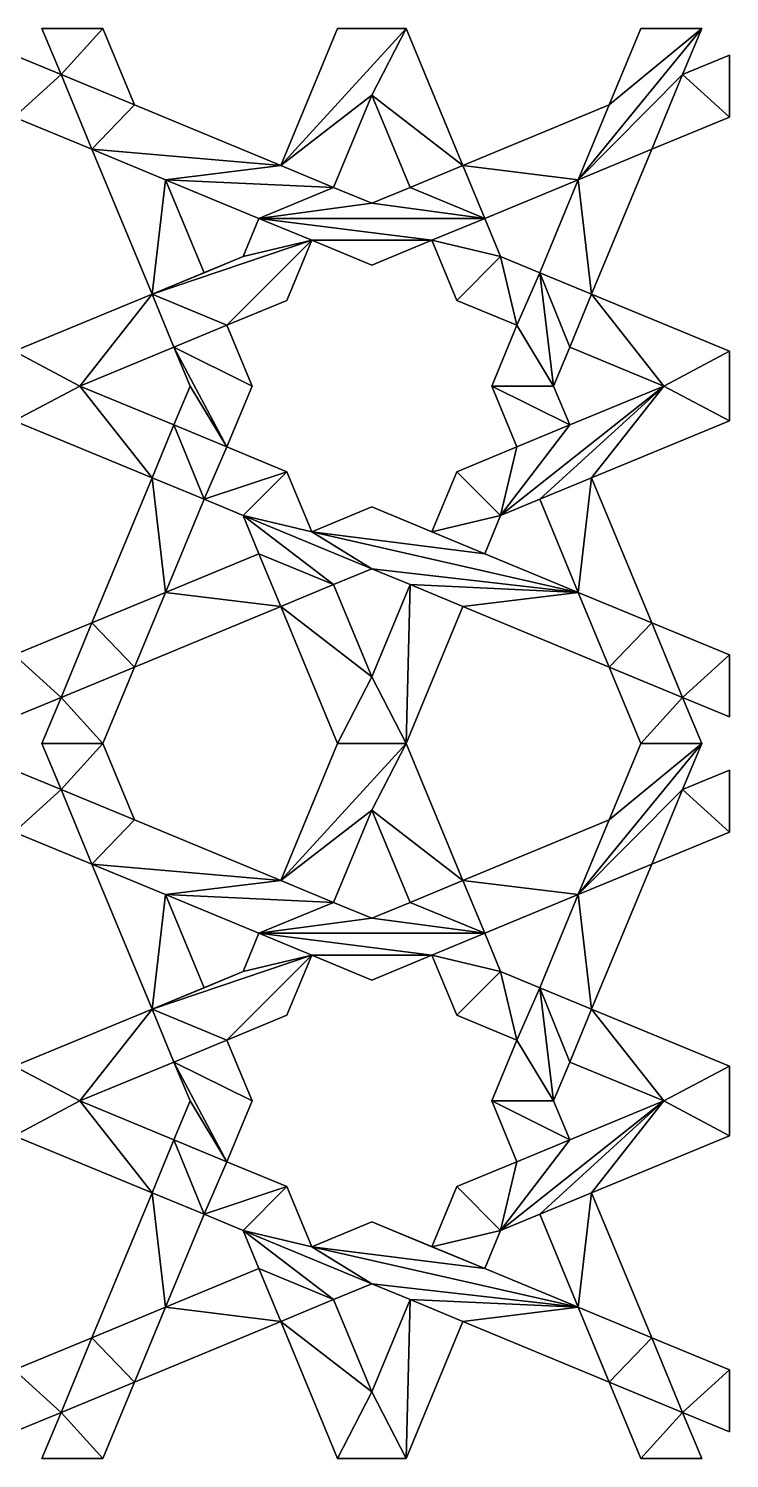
# Model space of a CAD drawing. Header units: centimetres. Extents: x -473 to 395, y -868 to 85.
# Drawn here: x 25.5 to 50, y -25 to 25 of the extents above; entities that cross this region are included whole.
import ezdxf

# ---------------------------------------------------------------- set-up
doc = ezdxf.new("R2010")
doc.units = ezdxf.units.CM
doc.layers.get('0').update_dxf_attribs({"true_color": 0x5890e1})

msp = doc.modelspace()

# ---------------------------------------------------------------- meshes
mesh = msp.add_polyface()
corners = [(31.632, 16.461, -0.5), (30.284, 19.716, -0.5), (30.284, 19.716, 0.5), (31.632, 16.461, 0.5), (27.294, 12.5, -0.5), (30.582, 13.862, -0.5), (30.582, 13.862, 0.5), (27.294, 12.5, 0.5), (31.146, 12.5, -0.5), (31.146, 12.5, 0.5), (34.317, 20.21, -0.5), (29.201, 22.33, -0.5), (29.201, 22.33, 0.5), (28.095, 25, -0.5), (28.095, 25, 0.5), (25.968, 25, -0.5), (25.968, 25, 0.5), (26.634, 23.393, -0.5), (26.634, 23.393, 0.5), (25, 24.07, -0.5), (25, 24.07, 0.5), (25, 21.905, -0.5), (25, 21.905, 0.5), (27.716, 20.78, -0.5), (27.716, 20.78, 0.5), (29.817, 15.709, -0.5), (29.817, 15.709, 0.5), (25, 13.714, -0.5), (25, 13.714, 0.5), (25, 11.286, 0.5), (25, 11.286, -0.5), (32.43, 14.627, -0.5), (32.43, 14.627, 0.5), (34.317, 20.21, 0.5)]
mesh.append_faces([[corners[k] for k in face] for face in [(0, 2, 3), (4, 6, 7), (5, 9, 6), (11, 14, 12), (13, 16, 14), (15, 18, 16), (17, 20, 18), (19, 22, 20), (21, 24, 22), (23, 26, 24), (25, 28, 26), (27, 29, 28), (17, 21, 19), (13, 17, 15)]], dxfattribs={"vtx0": -1})
mesh.append_faces([[corners[k] for k in face] for face in [(11, 17, 13), (27, 4, 30), (25, 4, 27), (10, 23, 11), (23, 1, 25)]], dxfattribs={"vtx0": -1, "vtx1": -1})
mesh.append_faces([[corners[k] for k in face] for face in [(11, 23, 17), (25, 31, 5), (10, 1, 23), (12, 18, 24), (26, 6, 32), (33, 24, 2)]], dxfattribs={"vtx0": -1, "vtx1": -1, "vtx2": -1})
mesh.append_faces([[corners[k] for k in face] for face in [(17, 23, 21), (25, 5, 4), (25, 1, 0), (18, 22, 24), (26, 7, 6), (26, 3, 2)]], dxfattribs={"vtx0": -1, "vtx2": -1})
mesh.append_faces([[corners[k] for k in face] for face in [(12, 14, 18), (28, 29, 7), (26, 28, 7), (33, 12, 24), (24, 26, 2)]], dxfattribs={"vtx1": -1, "vtx2": -1})
mesh.append_faces([[corners[k] for k in face] for face in [(0, 1, 2), (4, 5, 6), (5, 8, 9), (10, 11, 12), (11, 13, 14), (13, 15, 16), (15, 17, 18), (17, 19, 20), (19, 21, 22), (21, 23, 24), (23, 25, 26), (25, 27, 28), (18, 20, 22), (14, 16, 18)]], dxfattribs={"vtx2": -1})
mesh = msp.add_polyface()
corners = [(33.552, 18.363, -0.5), (32.999, 17.028, -0.5), (32.999, 17.028, 0.5), (33.552, 18.363, 0.5), (31.632, 16.461, -0.5), (31.632, 16.461, 0.5), (30.284, 19.716, -0.5), (30.284, 19.716, 0.5), (36.165, 19.445, -0.5), (37.5, 22.667, -0.5), (37.5, 22.667, 0.5), (36.165, 19.445, 0.5), (37.5, 18.892, -0.5), (37.5, 18.892, 0.5), (33.311, 12.5, -0.5), (32.43, 14.627, -0.5), (32.43, 14.627, 0.5), (33.311, 12.5, 0.5), (34.53, 15.497, -0.5), (34.53, 15.497, 0.5), (35.4, 17.597, -0.5), (35.4, 17.597, 0.5), (37.5, 16.727, -0.5), (37.5, 16.727, 0.5), (38.699, 25, -0.5), (36.301, 25, -0.5), (36.301, 25, 0.5), (34.317, 20.21, -0.5), (34.317, 20.21, 0.5), (29.201, 22.33, 0.5), (30.582, 13.862, -0.5), (29.817, 15.709, -0.5), (39.6, 17.597, -0.5), (41.448, 18.363, -0.5), (30.582, 13.862, 0.5), (38.699, 25, 0.5), (29.817, 15.709, 0.5), (39.6, 17.597, 0.5)]
mesh.append_faces([[corners[k] for k in face] for face in [(0, 2, 3), (1, 5, 2), (6, 3, 7), (8, 10, 11), (12, 11, 13), (14, 16, 17), (15, 19, 16), (18, 21, 19), (20, 23, 21), (25, 28, 26), (27, 29, 28), (24, 27, 25), (15, 20, 18), (20, 32, 22)]], dxfattribs={"vtx0": -1})
mesh.append_faces([[corners[k] for k in face] for face in [(11, 3, 13)]], dxfattribs={"vtx0": -1, "vtx1": -1})
mesh.append_faces([[corners[k] for k in face] for face in [(31, 20, 15), (20, 0, 32), (31, 1, 20), (27, 8, 6), (24, 9, 27), (0, 12, 33), (36, 16, 21), (21, 37, 3), (36, 21, 2), (28, 7, 11), (35, 28, 10)]], dxfattribs={"vtx0": -1, "vtx1": -1, "vtx2": -1})
mesh.append_faces([[corners[k] for k in face] for face in [(8, 0, 6), (30, 15, 14), (20, 1, 0), (31, 4, 1), (27, 9, 8), (11, 7, 3), (34, 17, 16), (21, 3, 2), (36, 2, 5), (28, 11, 10)]], dxfattribs={"vtx0": -1, "vtx2": -1})
mesh.append_faces([[corners[k] for k in face] for face in [(8, 12, 0)]], dxfattribs={"vtx1": -1, "vtx2": -1})
mesh.append_faces([[corners[k] for k in face] for face in [(0, 1, 2), (1, 4, 5), (6, 0, 3), (8, 9, 10), (12, 8, 11), (14, 15, 16), (15, 18, 19), (18, 20, 21), (20, 22, 23), (24, 25, 26), (25, 27, 28), (35, 26, 28), (16, 19, 21)]], dxfattribs={"vtx2": -1})
mesh = msp.add_polyface()
corners = [(43.368, 16.461, -0.5), (42.001, 17.028, -0.5), (42.001, 17.028, 0.5), (43.368, 16.461, 0.5), (41.448, 18.363, -0.5), (41.448, 18.363, 0.5), (44.716, 19.716, -0.5), (44.716, 19.716, 0.5), (37.5, 22.667, -0.5), (38.835, 19.445, -0.5), (38.835, 19.445, 0.5), (37.5, 22.667, 0.5), (37.5, 18.892, -0.5), (37.5, 18.892, 0.5), (37.5, 16.727, -0.5), (39.6, 17.597, -0.5), (39.6, 17.597, 0.5), (37.5, 16.727, 0.5), (40.47, 15.497, -0.5), (40.47, 15.497, 0.5), (42.57, 14.627, -0.5), (42.57, 14.627, 0.5), (41.689, 12.5, -0.5), (41.689, 12.5, 0.5), (45.799, 22.33, -0.5), (40.683, 20.21, -0.5), (40.683, 20.21, 0.5), (38.699, 25, -0.5), (38.699, 25, 0.5), (36.301, 25, 0.5), (43.854, 12.5, -0.5), (33.552, 18.363, -0.5), (43.854, 12.5, 0.5), (33.552, 18.363, 0.5), (45.799, 22.33, 0.5), (35.4, 17.597, 0.5)]
mesh.append_faces([[corners[k] for k in face] for face in [(0, 2, 3), (1, 5, 2), (4, 7, 5), (8, 10, 11), (9, 13, 10), (14, 16, 17), (15, 19, 16), (18, 21, 19), (20, 23, 21), (25, 28, 26), (27, 29, 28)]], dxfattribs={"vtx0": -1})
mesh.append_faces([[corners[k] for k in face] for face in [(20, 30, 22), (18, 1, 20), (15, 1, 18), (4, 25, 6), (25, 8, 27)]], dxfattribs={"vtx0": -1, "vtx1": -1})
mesh.append_faces([[corners[k] for k in face] for face in [(20, 0, 30), (15, 31, 4), (4, 9, 25), (21, 32, 3), (16, 5, 33), (5, 26, 10), (33, 5, 13)]], dxfattribs={"vtx0": -1, "vtx1": -1, "vtx2": -1})
mesh.append_faces([[corners[k] for k in face] for face in [(20, 1, 0), (15, 4, 1), (6, 25, 24), (25, 9, 8), (4, 12, 9), (21, 3, 2), (16, 2, 5), (7, 34, 26), (26, 11, 10), (5, 10, 13)]], dxfattribs={"vtx0": -1, "vtx2": -1})
mesh.append_faces([[corners[k] for k in face] for face in [(21, 23, 32), (19, 21, 2), (16, 19, 2), (5, 7, 26), (26, 28, 11)]], dxfattribs={"vtx1": -1, "vtx2": -1})
mesh.append_faces([[corners[k] for k in face] for face in [(0, 1, 2), (1, 4, 5), (4, 6, 7), (8, 9, 10), (9, 12, 13), (14, 15, 16), (15, 18, 19), (18, 20, 21), (20, 22, 23), (24, 25, 26), (25, 27, 28), (35, 17, 16)]], dxfattribs={"vtx2": -1})
mesh = msp.add_polyface()
corners = [(44.716, 19.716, -0.5), (43.368, 16.461, -0.5), (43.368, 16.461, 0.5), (44.716, 19.716, 0.5), (43.854, 12.5, -0.5), (44.418, 13.862, -0.5), (44.418, 13.862, 0.5), (43.854, 12.5, 0.5), (47.706, 12.5, -0.5), (47.706, 12.5, 0.5), (49.032, 25, -0.5), (46.905, 25, -0.5), (46.905, 25, 0.5), (49.032, 25, 0.5), (45.799, 22.33, -0.5), (45.799, 22.33, 0.5), (40.683, 20.21, 0.5), (50, 11.286, -0.5), (50, 13.714, -0.5), (50, 13.714, 0.5), (45.183, 15.709, -0.5), (45.183, 15.709, 0.5), (47.284, 20.78, -0.5), (47.284, 20.78, 0.5), (50, 21.905, -0.5), (50, 21.905, 0.5), (50, 24.07, -0.5), (50, 24.07, 0.5), (48.366, 23.393, -0.5), (48.366, 23.393, 0.5), (50, 11.286, 0.5)]
mesh.append_faces([[corners[k] for k in face] for face in [(0, 2, 3), (4, 6, 7), (5, 9, 6), (10, 12, 13), (11, 15, 12), (14, 16, 15), (18, 21, 19), (20, 23, 21), (22, 25, 23), (24, 27, 25), (26, 29, 27), (28, 13, 29), (24, 28, 26), (10, 14, 11)]], dxfattribs={"vtx0": -1})
mesh.append_faces([[corners[k] for k in face] for face in [(28, 0, 10), (22, 28, 24), (20, 0, 22), (18, 8, 20), (17, 8, 18)]], dxfattribs={"vtx0": -1, "vtx1": -1})
mesh.append_faces([[corners[k] for k in face] for face in [(22, 0, 28), (20, 5, 1), (0, 14, 10), (23, 29, 3), (21, 2, 6), (3, 13, 15)]], dxfattribs={"vtx0": -1, "vtx1": -1, "vtx2": -1})
mesh.append_faces([[corners[k] for k in face] for face in [(1, 5, 4), (20, 1, 0), (20, 8, 5), (2, 7, 6), (21, 3, 2), (21, 6, 9)]], dxfattribs={"vtx0": -1, "vtx2": -1})
mesh.append_faces([[corners[k] for k in face] for face in [(29, 13, 3), (23, 25, 29), (21, 23, 3), (19, 21, 9), (30, 19, 9)]], dxfattribs={"vtx1": -1, "vtx2": -1})
mesh.append_faces([[corners[k] for k in face] for face in [(0, 1, 2), (4, 5, 6), (5, 8, 9), (10, 11, 12), (11, 14, 15), (17, 18, 19), (18, 20, 21), (20, 22, 23), (22, 24, 25), (24, 26, 27), (26, 28, 29), (28, 10, 13), (25, 27, 29), (13, 12, 15)]], dxfattribs={"vtx2": -1})
mesh = msp.add_polyface()
corners = [(31.146, 12.5, -0.5), (30.582, 11.138, -0.5), (30.582, 11.138, 0.5), (31.146, 12.5, 0.5), (27.294, 12.5, -0.5), (27.294, 12.5, 0.5), (30.284, 5.284, -0.5), (31.632, 8.539, -0.5), (31.632, 8.539, 0.5), (30.284, 5.284, 0.5), (33.552, 6.637, -0.5), (25, 13.714, -0.5), (25, 11.286, -0.5), (25, 11.286, 0.5), (29.817, 9.291, -0.5), (29.817, 9.291, 0.5), (27.716, 4.22, -0.5), (27.716, 4.22, 0.5), (25, 3.095, -0.5), (25, 3.095, 0.5), (25, 0.93, -0.5), (25, 0.93, 0.5), (26.634, 1.607, -0.5), (26.634, 1.607, 0.5), (25.968, 0, -0.5), (25.968, 0, 0.5), (28.095, 0, -0.5), (28.095, 0, 0.5), (29.201, 2.67, -0.5), (29.201, 2.67, 0.5), (34.317, 4.79, 0.5), (32.43, 10.373, -0.5), (30.582, 13.862, -0.5), (34.317, 4.79, -0.5)]
mesh.append_faces([[corners[k] for k in face] for face in [(0, 2, 3), (1, 5, 2), (6, 8, 9), (12, 15, 13), (14, 17, 15), (16, 19, 17), (18, 21, 19), (20, 23, 21), (22, 25, 23), (24, 27, 25), (26, 29, 27), (28, 30, 29), (22, 26, 24), (18, 22, 20)]], dxfattribs={"vtx0": -1})
mesh.append_faces([[corners[k] for k in face] for face in [(16, 22, 18), (28, 6, 33), (14, 6, 16), (12, 4, 14)]], dxfattribs={"vtx0": -1, "vtx1": -1})
mesh.append_faces([[corners[k] for k in face] for face in [(16, 28, 22), (16, 6, 28), (14, 1, 7), (17, 23, 29), (17, 29, 9), (15, 8, 2)]], dxfattribs={"vtx0": -1, "vtx1": -1, "vtx2": -1})
mesh.append_faces([[corners[k] for k in face] for face in [(31, 0, 32), (22, 28, 26), (14, 7, 6), (14, 4, 1), (23, 27, 29), (15, 9, 8), (15, 2, 5)]], dxfattribs={"vtx0": -1, "vtx2": -1})
mesh.append_faces([[corners[k] for k in face] for face in [(17, 19, 23), (29, 30, 9), (15, 17, 9), (13, 15, 5)]], dxfattribs={"vtx1": -1, "vtx2": -1})
mesh.append_faces([[corners[k] for k in face] for face in [(0, 1, 2), (1, 4, 5), (6, 7, 8), (10, 6, 9), (11, 12, 13), (12, 14, 15), (14, 16, 17), (16, 18, 19), (18, 20, 21), (20, 22, 23), (22, 24, 25), (24, 26, 27), (26, 28, 29), (23, 25, 27), (19, 21, 23)]], dxfattribs={"vtx2": -1})
mesh = msp.add_polyface()
corners = [(37.5, 8.273, -0.5), (35.4, 7.403, -0.5), (35.4, 7.403, 0.5), (37.5, 8.273, 0.5), (34.53, 9.503, -0.5), (34.53, 9.503, 0.5), (32.43, 10.373, -0.5), (32.43, 10.373, 0.5), (33.311, 12.5, -0.5), (33.311, 12.5, 0.5), (31.632, 8.539, -0.5), (32.999, 7.972, -0.5), (32.999, 7.972, 0.5), (31.632, 8.539, 0.5), (33.552, 6.637, -0.5), (33.552, 6.637, 0.5), (30.284, 5.284, 0.5), (37.5, 2.333, -0.5), (36.165, 5.555, -0.5), (36.165, 5.555, 0.5), (37.5, 2.333, 0.5), (37.5, 6.108, -0.5), (37.5, 6.108, 0.5), (29.201, 2.67, -0.5), (34.317, 4.79, -0.5), (34.317, 4.79, 0.5), (36.301, 0, -0.5), (36.301, 0, 0.5), (38.699, 0, 0.5), (30.582, 13.862, -0.5), (30.582, 11.138, -0.5), (31.146, 12.5, -0.5), (38.699, 0, -0.5), (30.284, 5.284, -0.5), (30.582, 13.862, 0.5), (31.146, 12.5, 0.5), (30.582, 11.138, 0.5)]
mesh.append_faces([[corners[k] for k in face] for face in [(0, 2, 3), (1, 5, 2), (4, 7, 5), (6, 9, 7), (10, 12, 13), (11, 15, 12), (14, 16, 15), (17, 19, 20), (18, 22, 19), (24, 27, 25), (26, 28, 27)]], dxfattribs={"vtx0": -1})
mesh.append_faces([[corners[k] for k in face] for face in [(18, 11, 21), (1, 11, 4), (26, 17, 32), (24, 17, 26)]], dxfattribs={"vtx0": -1, "vtx1": -1})
mesh.append_faces([[corners[k] for k in face] for face in [(1, 21, 11), (10, 30, 6), (24, 14, 18), (2, 12, 22), (13, 7, 36), (25, 19, 15)]], dxfattribs={"vtx0": -1, "vtx1": -1, "vtx2": -1})
mesh.append_faces([[corners[k] for k in face] for face in [(10, 6, 4), (4, 11, 10), (18, 14, 11), (29, 8, 6), (6, 30, 31), (24, 18, 17), (24, 33, 14), (7, 34, 35), (13, 5, 7), (5, 13, 12), (19, 12, 15), (34, 7, 9), (7, 35, 36), (25, 20, 19), (25, 15, 16)]], dxfattribs={"vtx0": -1, "vtx2": -1})
mesh.append_faces([[corners[k] for k in face] for face in [(19, 22, 12), (2, 5, 12), (27, 28, 20), (25, 27, 20)]], dxfattribs={"vtx1": -1, "vtx2": -1})
mesh.append_faces([[corners[k] for k in face] for face in [(0, 1, 2), (1, 4, 5), (4, 6, 7), (6, 8, 9), (10, 11, 12), (11, 14, 15), (17, 18, 19), (18, 21, 22), (23, 24, 25), (24, 26, 27)]], dxfattribs={"vtx2": -1})
mesh = msp.add_polyface()
corners = [(44.418, 11.138, -0.5), (43.854, 12.5, -0.5), (43.854, 12.5, 0.5), (44.418, 11.138, 0.5), (47.706, 12.5, -0.5), (47.706, 12.5, 0.5), (43.368, 8.539, -0.5), (44.716, 5.284, -0.5), (44.716, 5.284, 0.5), (43.368, 8.539, 0.5), (40.683, 4.79, -0.5), (45.799, 2.67, -0.5), (45.799, 2.67, 0.5), (46.905, 0, -0.5), (46.905, 0, 0.5), (49.032, 0, -0.5), (49.032, 0, 0.5), (48.366, 1.607, -0.5), (48.366, 1.607, 0.5), (50, 0.93, -0.5), (50, 0.93, 0.5), (50, 3.095, -0.5), (50, 3.095, 0.5), (47.284, 4.22, -0.5), (47.284, 4.22, 0.5), (45.183, 9.291, -0.5), (45.183, 9.291, 0.5), (50, 11.286, -0.5), (50, 11.286, 0.5), (50, 13.714, 0.5), (42.001, 7.972, -0.5), (42.001, 7.972, 0.5), (40.683, 4.79, 0.5)]
mesh.append_faces([[corners[k] for k in face] for face in [(0, 2, 3), (4, 3, 5), (6, 8, 9), (11, 14, 12), (13, 16, 14), (15, 18, 16), (17, 20, 18), (19, 22, 20), (21, 24, 22), (23, 26, 24), (25, 28, 26), (27, 29, 28), (13, 17, 15), (17, 21, 19)]], dxfattribs={"vtx0": -1})
mesh.append_faces([[corners[k] for k in face] for face in [(11, 17, 13), (25, 4, 27), (23, 7, 25), (10, 7, 11)]], dxfattribs={"vtx0": -1, "vtx1": -1})
mesh.append_faces([[corners[k] for k in face] for face in [(11, 23, 17), (25, 6, 4), (11, 7, 23), (12, 18, 24), (26, 5, 9), (12, 24, 8)]], dxfattribs={"vtx0": -1, "vtx1": -1, "vtx2": -1})
mesh.append_faces([[corners[k] for k in face] for face in [(4, 6, 30), (30, 0, 4), (17, 23, 21), (25, 7, 6), (5, 31, 9), (31, 5, 3), (18, 22, 24), (26, 9, 8)]], dxfattribs={"vtx0": -1, "vtx2": -1})
mesh.append_faces([[corners[k] for k in face] for face in [(12, 14, 18), (26, 28, 5), (24, 26, 8), (32, 12, 8)]], dxfattribs={"vtx1": -1, "vtx2": -1})
mesh.append_faces([[corners[k] for k in face] for face in [(0, 1, 2), (4, 0, 3), (6, 7, 8), (10, 11, 12), (11, 13, 14), (13, 15, 16), (15, 17, 18), (17, 19, 20), (19, 21, 22), (21, 23, 24), (23, 25, 26), (25, 27, 28), (14, 16, 18), (18, 20, 22)]], dxfattribs={"vtx2": -1})
mesh = msp.add_polyface()
corners = [(41.448, 6.637, -0.5), (42.001, 7.972, -0.5), (42.001, 7.972, 0.5), (41.448, 6.637, 0.5), (43.368, 8.539, -0.5), (43.368, 8.539, 0.5), (44.716, 5.284, -0.5), (44.716, 5.284, 0.5), (42.57, 10.373, -0.5), (40.47, 9.503, -0.5), (40.47, 9.503, 0.5), (42.57, 10.373, 0.5), (39.6, 7.403, -0.5), (39.6, 7.403, 0.5), (37.5, 8.273, -0.5), (37.5, 8.273, 0.5), (41.689, 12.5, -0.5), (41.689, 12.5, 0.5), (37.5, 6.108, -0.5), (38.835, 5.555, -0.5), (38.835, 5.555, 0.5), (37.5, 6.108, 0.5), (37.5, 2.333, -0.5), (37.5, 2.333, 0.5), (36.301, 0, -0.5), (38.699, 0, -0.5), (38.699, 0, 0.5), (40.683, 4.79, -0.5), (40.683, 4.79, 0.5), (45.799, 2.67, 0.5), (35.4, 7.403, -0.5), (44.418, 11.138, -0.5), (43.854, 12.5, -0.5), (35.4, 7.403, 0.5), (44.418, 11.138, 0.5), (43.854, 12.5, 0.5)]
mesh.append_faces([[corners[k] for k in face] for face in [(0, 2, 3), (1, 5, 2), (6, 3, 7), (8, 10, 11), (9, 13, 10), (12, 15, 13), (16, 11, 17), (18, 20, 21), (19, 23, 20), (25, 28, 26), (27, 29, 28)]], dxfattribs={"vtx0": -1})
mesh.append_faces([[corners[k] for k in face] for face in [(14, 0, 30), (12, 0, 14), (9, 1, 12), (8, 1, 9), (25, 19, 27), (16, 31, 8)]], dxfattribs={"vtx0": -1, "vtx1": -1})
mesh.append_faces([[corners[k] for k in face] for face in [(6, 18, 30), (8, 31, 1), (27, 19, 6), (7, 33, 21), (11, 2, 34), (28, 7, 20)]], dxfattribs={"vtx0": -1, "vtx1": -1, "vtx2": -1})
mesh.append_faces([[corners[k] for k in face] for face in [(30, 0, 6), (6, 19, 18), (12, 1, 0), (25, 22, 19), (16, 32, 31), (33, 7, 3), (7, 21, 20), (13, 3, 2), (26, 20, 23), (17, 34, 35)]], dxfattribs={"vtx0": -1, "vtx2": -1})
mesh.append_faces([[corners[k] for k in face] for face in [(15, 33, 3), (13, 15, 3), (10, 13, 2), (11, 10, 2), (26, 28, 20), (17, 11, 34)]], dxfattribs={"vtx1": -1, "vtx2": -1})
mesh.append_faces([[corners[k] for k in face] for face in [(0, 1, 2), (1, 4, 5), (6, 0, 3), (8, 9, 10), (9, 12, 13), (12, 14, 15), (16, 8, 11), (18, 19, 20), (19, 22, 23), (24, 25, 26), (25, 27, 28)]], dxfattribs={"vtx2": -1})
mesh = msp.add_polyface()
corners = [(31.632, -8.539, -0.5), (30.284, -5.284, -0.5), (30.284, -5.284, 0.5), (31.632, -8.539, 0.5), (27.294, -12.5, -0.5), (30.582, -11.138, -0.5), (30.582, -11.138, 0.5), (27.294, -12.5, 0.5), (31.146, -12.5, -0.5), (31.146, -12.5, 0.5), (34.317, -4.79, -0.5), (29.201, -2.67, -0.5), (29.201, -2.67, 0.5), (28.095, 0, -0.5), (28.095, 0, 0.5), (25.968, 0, -0.5), (25.968, 0, 0.5), (26.634, -1.607, -0.5), (26.634, -1.607, 0.5), (25, -0.93, -0.5), (25, -0.93, 0.5), (25, -3.095, -0.5), (25, -3.095, 0.5), (27.716, -4.22, -0.5), (27.716, -4.22, 0.5), (29.817, -9.291, -0.5), (29.817, -9.291, 0.5), (25, -11.286, -0.5), (25, -11.286, 0.5), (25, -13.714, 0.5), (25, -13.714, -0.5), (32.43, -10.373, -0.5), (32.43, -10.373, 0.5), (34.317, -4.79, 0.5)]
mesh.append_faces([[corners[k] for k in face] for face in [(0, 2, 3), (4, 6, 7), (5, 9, 6), (11, 14, 12), (13, 16, 14), (15, 18, 16), (17, 20, 18), (19, 22, 20), (21, 24, 22), (23, 26, 24), (25, 28, 26), (27, 29, 28), (17, 21, 19), (13, 17, 15)]], dxfattribs={"vtx0": -1})
mesh.append_faces([[corners[k] for k in face] for face in [(11, 17, 13), (27, 4, 30), (25, 4, 27), (10, 23, 11), (23, 1, 25)]], dxfattribs={"vtx0": -1, "vtx1": -1})
mesh.append_faces([[corners[k] for k in face] for face in [(11, 23, 17), (25, 31, 5), (10, 1, 23), (12, 18, 24), (26, 6, 32), (33, 24, 2)]], dxfattribs={"vtx0": -1, "vtx1": -1, "vtx2": -1})
mesh.append_faces([[corners[k] for k in face] for face in [(17, 23, 21), (25, 5, 4), (25, 1, 0), (18, 22, 24), (26, 7, 6), (26, 3, 2)]], dxfattribs={"vtx0": -1, "vtx2": -1})
mesh.append_faces([[corners[k] for k in face] for face in [(12, 14, 18), (28, 29, 7), (26, 28, 7), (33, 12, 24), (24, 26, 2)]], dxfattribs={"vtx1": -1, "vtx2": -1})
mesh.append_faces([[corners[k] for k in face] for face in [(0, 1, 2), (4, 5, 6), (5, 8, 9), (10, 11, 12), (11, 13, 14), (13, 15, 16), (15, 17, 18), (17, 19, 20), (19, 21, 22), (21, 23, 24), (23, 25, 26), (25, 27, 28), (18, 20, 22), (14, 16, 18)]], dxfattribs={"vtx2": -1})
mesh = msp.add_polyface()
corners = [(33.552, -6.637, -0.5), (32.999, -7.972, -0.5), (32.999, -7.972, 0.5), (33.552, -6.637, 0.5), (31.632, -8.539, -0.5), (31.632, -8.539, 0.5), (30.284, -5.284, -0.5), (30.284, -5.284, 0.5), (36.165, -5.555, -0.5), (37.5, -2.333, -0.5), (37.5, -2.333, 0.5), (36.165, -5.555, 0.5), (37.5, -6.108, -0.5), (37.5, -6.108, 0.5), (33.311, -12.5, -0.5), (32.43, -10.373, -0.5), (32.43, -10.373, 0.5), (33.311, -12.5, 0.5), (34.53, -9.503, -0.5), (34.53, -9.503, 0.5), (35.4, -7.403, -0.5), (35.4, -7.403, 0.5), (37.5, -8.273, -0.5), (37.5, -8.273, 0.5), (38.699, 0, -0.5), (36.301, 0, -0.5), (36.301, 0, 0.5), (34.317, -4.79, -0.5), (34.317, -4.79, 0.5), (29.201, -2.67, 0.5), (30.582, -11.138, -0.5), (29.817, -9.291, -0.5), (39.6, -7.403, -0.5), (41.448, -6.637, -0.5), (30.582, -11.138, 0.5), (38.699, 0, 0.5), (29.817, -9.291, 0.5), (39.6, -7.403, 0.5)]
mesh.append_faces([[corners[k] for k in face] for face in [(0, 2, 3), (1, 5, 2), (6, 3, 7), (8, 10, 11), (12, 11, 13), (14, 16, 17), (15, 19, 16), (18, 21, 19), (20, 23, 21), (25, 28, 26), (27, 29, 28), (24, 27, 25), (15, 20, 18), (20, 32, 22)]], dxfattribs={"vtx0": -1})
mesh.append_faces([[corners[k] for k in face] for face in [(11, 3, 13)]], dxfattribs={"vtx0": -1, "vtx1": -1})
mesh.append_faces([[corners[k] for k in face] for face in [(31, 20, 15), (20, 0, 32), (31, 1, 20), (27, 8, 6), (24, 9, 27), (0, 12, 33), (36, 16, 21), (21, 37, 3), (36, 21, 2), (28, 7, 11), (35, 28, 10)]], dxfattribs={"vtx0": -1, "vtx1": -1, "vtx2": -1})
mesh.append_faces([[corners[k] for k in face] for face in [(8, 0, 6), (30, 15, 14), (20, 1, 0), (31, 4, 1), (27, 9, 8), (11, 7, 3), (34, 17, 16), (21, 3, 2), (36, 2, 5), (28, 11, 10)]], dxfattribs={"vtx0": -1, "vtx2": -1})
mesh.append_faces([[corners[k] for k in face] for face in [(8, 12, 0)]], dxfattribs={"vtx1": -1, "vtx2": -1})
mesh.append_faces([[corners[k] for k in face] for face in [(0, 1, 2), (1, 4, 5), (6, 0, 3), (8, 9, 10), (12, 8, 11), (14, 15, 16), (15, 18, 19), (18, 20, 21), (20, 22, 23), (24, 25, 26), (25, 27, 28), (35, 26, 28), (16, 19, 21)]], dxfattribs={"vtx2": -1})
mesh = msp.add_polyface()
corners = [(43.368, -8.539, -0.5), (42.001, -7.972, -0.5), (42.001, -7.972, 0.5), (43.368, -8.539, 0.5), (41.448, -6.637, -0.5), (41.448, -6.637, 0.5), (44.716, -5.284, -0.5), (44.716, -5.284, 0.5), (37.5, -2.333, -0.5), (38.835, -5.555, -0.5), (38.835, -5.555, 0.5), (37.5, -2.333, 0.5), (37.5, -6.108, -0.5), (37.5, -6.108, 0.5), (37.5, -8.273, -0.5), (39.6, -7.403, -0.5), (39.6, -7.403, 0.5), (37.5, -8.273, 0.5), (40.47, -9.503, -0.5), (40.47, -9.503, 0.5), (42.57, -10.373, -0.5), (42.57, -10.373, 0.5), (41.689, -12.5, -0.5), (41.689, -12.5, 0.5), (45.799, -2.67, -0.5), (40.683, -4.79, -0.5), (40.683, -4.79, 0.5), (38.699, 0, -0.5), (38.699, 0, 0.5), (36.301, 0, 0.5), (43.854, -12.5, -0.5), (33.552, -6.637, -0.5), (43.854, -12.5, 0.5), (33.552, -6.637, 0.5), (45.799, -2.67, 0.5), (35.4, -7.403, 0.5)]
mesh.append_faces([[corners[k] for k in face] for face in [(0, 2, 3), (1, 5, 2), (4, 7, 5), (8, 10, 11), (9, 13, 10), (14, 16, 17), (15, 19, 16), (18, 21, 19), (20, 23, 21), (25, 28, 26), (27, 29, 28)]], dxfattribs={"vtx0": -1})
mesh.append_faces([[corners[k] for k in face] for face in [(20, 30, 22), (18, 1, 20), (15, 1, 18), (4, 25, 6), (25, 8, 27)]], dxfattribs={"vtx0": -1, "vtx1": -1})
mesh.append_faces([[corners[k] for k in face] for face in [(20, 0, 30), (15, 31, 4), (4, 9, 25), (21, 32, 3), (16, 5, 33), (5, 26, 10), (33, 5, 13)]], dxfattribs={"vtx0": -1, "vtx1": -1, "vtx2": -1})
mesh.append_faces([[corners[k] for k in face] for face in [(20, 1, 0), (15, 4, 1), (6, 25, 24), (25, 9, 8), (4, 12, 9), (21, 3, 2), (16, 2, 5), (7, 34, 26), (26, 11, 10), (5, 10, 13)]], dxfattribs={"vtx0": -1, "vtx2": -1})
mesh.append_faces([[corners[k] for k in face] for face in [(21, 23, 32), (19, 21, 2), (16, 19, 2), (5, 7, 26), (26, 28, 11)]], dxfattribs={"vtx1": -1, "vtx2": -1})
mesh.append_faces([[corners[k] for k in face] for face in [(0, 1, 2), (1, 4, 5), (4, 6, 7), (8, 9, 10), (9, 12, 13), (14, 15, 16), (15, 18, 19), (18, 20, 21), (20, 22, 23), (24, 25, 26), (25, 27, 28), (35, 17, 16)]], dxfattribs={"vtx2": -1})
mesh = msp.add_polyface()
corners = [(44.716, -5.284, -0.5), (43.368, -8.539, -0.5), (43.368, -8.539, 0.5), (44.716, -5.284, 0.5), (43.854, -12.5, -0.5), (44.418, -11.138, -0.5), (44.418, -11.138, 0.5), (43.854, -12.5, 0.5), (47.706, -12.5, -0.5), (47.706, -12.5, 0.5), (49.032, 0, -0.5), (46.905, 0, -0.5), (46.905, 0, 0.5), (49.032, 0, 0.5), (45.799, -2.67, -0.5), (45.799, -2.67, 0.5), (40.683, -4.79, 0.5), (50, -13.714, -0.5), (50, -11.286, -0.5), (50, -11.286, 0.5), (45.183, -9.291, -0.5), (45.183, -9.291, 0.5), (47.284, -4.22, -0.5), (47.284, -4.22, 0.5), (50, -3.095, -0.5), (50, -3.095, 0.5), (50, -0.93, -0.5), (50, -0.93, 0.5), (48.366, -1.607, -0.5), (48.366, -1.607, 0.5), (50, -13.714, 0.5)]
mesh.append_faces([[corners[k] for k in face] for face in [(0, 2, 3), (4, 6, 7), (5, 9, 6), (10, 12, 13), (11, 15, 12), (14, 16, 15), (18, 21, 19), (20, 23, 21), (22, 25, 23), (24, 27, 25), (26, 29, 27), (28, 13, 29), (24, 28, 26), (10, 14, 11)]], dxfattribs={"vtx0": -1})
mesh.append_faces([[corners[k] for k in face] for face in [(28, 0, 10), (22, 28, 24), (20, 0, 22), (18, 8, 20), (17, 8, 18)]], dxfattribs={"vtx0": -1, "vtx1": -1})
mesh.append_faces([[corners[k] for k in face] for face in [(22, 0, 28), (20, 5, 1), (0, 14, 10), (23, 29, 3), (21, 2, 6), (3, 13, 15)]], dxfattribs={"vtx0": -1, "vtx1": -1, "vtx2": -1})
mesh.append_faces([[corners[k] for k in face] for face in [(1, 5, 4), (20, 1, 0), (20, 8, 5), (2, 7, 6), (21, 3, 2), (21, 6, 9)]], dxfattribs={"vtx0": -1, "vtx2": -1})
mesh.append_faces([[corners[k] for k in face] for face in [(29, 13, 3), (23, 25, 29), (21, 23, 3), (19, 21, 9), (30, 19, 9)]], dxfattribs={"vtx1": -1, "vtx2": -1})
mesh.append_faces([[corners[k] for k in face] for face in [(0, 1, 2), (4, 5, 6), (5, 8, 9), (10, 11, 12), (11, 14, 15), (17, 18, 19), (18, 20, 21), (20, 22, 23), (22, 24, 25), (24, 26, 27), (26, 28, 29), (28, 10, 13), (25, 27, 29), (13, 12, 15)]], dxfattribs={"vtx2": -1})
mesh = msp.add_polyface()
corners = [(31.146, -12.5, -0.5), (30.582, -13.862, -0.5), (30.582, -13.862, 0.5), (31.146, -12.5, 0.5), (27.294, -12.5, -0.5), (27.294, -12.5, 0.5), (30.284, -19.716, -0.5), (31.632, -16.461, -0.5), (31.632, -16.461, 0.5), (30.284, -19.716, 0.5), (33.552, -18.363, -0.5), (25, -11.286, -0.5), (25, -13.714, -0.5), (25, -13.714, 0.5), (29.817, -15.709, -0.5), (29.817, -15.709, 0.5), (27.716, -20.78, -0.5), (27.716, -20.78, 0.5), (25, -21.905, -0.5), (25, -21.905, 0.5), (25, -24.07, -0.5), (25, -24.07, 0.5), (26.634, -23.393, -0.5), (26.634, -23.393, 0.5), (25.968, -25, -0.5), (25.968, -25, 0.5), (28.095, -25, -0.5), (28.095, -25, 0.5), (29.201, -22.33, -0.5), (29.201, -22.33, 0.5), (34.317, -20.21, 0.5), (32.43, -14.627, -0.5), (30.582, -11.138, -0.5), (34.317, -20.21, -0.5)]
mesh.append_faces([[corners[k] for k in face] for face in [(0, 2, 3), (1, 5, 2), (6, 8, 9), (12, 15, 13), (14, 17, 15), (16, 19, 17), (18, 21, 19), (20, 23, 21), (22, 25, 23), (24, 27, 25), (26, 29, 27), (28, 30, 29), (22, 26, 24), (18, 22, 20)]], dxfattribs={"vtx0": -1})
mesh.append_faces([[corners[k] for k in face] for face in [(16, 22, 18), (28, 6, 33), (14, 6, 16), (12, 4, 14)]], dxfattribs={"vtx0": -1, "vtx1": -1})
mesh.append_faces([[corners[k] for k in face] for face in [(16, 28, 22), (16, 6, 28), (14, 1, 7), (17, 23, 29), (17, 29, 9), (15, 8, 2)]], dxfattribs={"vtx0": -1, "vtx1": -1, "vtx2": -1})
mesh.append_faces([[corners[k] for k in face] for face in [(31, 0, 32), (22, 28, 26), (14, 7, 6), (14, 4, 1), (23, 27, 29), (15, 9, 8), (15, 2, 5)]], dxfattribs={"vtx0": -1, "vtx2": -1})
mesh.append_faces([[corners[k] for k in face] for face in [(17, 19, 23), (29, 30, 9), (15, 17, 9), (13, 15, 5)]], dxfattribs={"vtx1": -1, "vtx2": -1})
mesh.append_faces([[corners[k] for k in face] for face in [(0, 1, 2), (1, 4, 5), (6, 7, 8), (10, 6, 9), (11, 12, 13), (12, 14, 15), (14, 16, 17), (16, 18, 19), (18, 20, 21), (20, 22, 23), (22, 24, 25), (24, 26, 27), (26, 28, 29), (23, 25, 27), (19, 21, 23)]], dxfattribs={"vtx2": -1})
mesh = msp.add_polyface()
corners = [(37.5, -16.727, -0.5), (35.4, -17.597, -0.5), (35.4, -17.597, 0.5), (37.5, -16.727, 0.5), (34.53, -15.497, -0.5), (34.53, -15.497, 0.5), (32.43, -14.627, -0.5), (32.43, -14.627, 0.5), (33.311, -12.5, -0.5), (33.311, -12.5, 0.5), (31.632, -16.461, -0.5), (32.999, -17.028, -0.5), (32.999, -17.028, 0.5), (31.632, -16.461, 0.5), (33.552, -18.363, -0.5), (33.552, -18.363, 0.5), (30.284, -19.716, 0.5), (37.5, -22.667, -0.5), (36.165, -19.445, -0.5), (36.165, -19.445, 0.5), (37.5, -22.667, 0.5), (37.5, -18.892, -0.5), (37.5, -18.892, 0.5), (29.201, -22.33, -0.5), (34.317, -20.21, -0.5), (34.317, -20.21, 0.5), (36.301, -25, -0.5), (36.301, -25, 0.5), (38.699, -25, 0.5), (30.582, -11.138, -0.5), (30.582, -13.862, -0.5), (31.146, -12.5, -0.5), (38.699, -25, -0.5), (30.284, -19.716, -0.5), (30.582, -11.138, 0.5), (31.146, -12.5, 0.5), (30.582, -13.862, 0.5)]
mesh.append_faces([[corners[k] for k in face] for face in [(0, 2, 3), (1, 5, 2), (4, 7, 5), (6, 9, 7), (10, 12, 13), (11, 15, 12), (14, 16, 15), (17, 19, 20), (18, 22, 19), (24, 27, 25), (26, 28, 27)]], dxfattribs={"vtx0": -1})
mesh.append_faces([[corners[k] for k in face] for face in [(18, 11, 21), (1, 11, 4), (26, 17, 32), (24, 17, 26)]], dxfattribs={"vtx0": -1, "vtx1": -1})
mesh.append_faces([[corners[k] for k in face] for face in [(1, 21, 11), (10, 30, 6), (24, 14, 18), (2, 12, 22), (13, 7, 36), (25, 19, 15)]], dxfattribs={"vtx0": -1, "vtx1": -1, "vtx2": -1})
mesh.append_faces([[corners[k] for k in face] for face in [(10, 6, 4), (4, 11, 10), (18, 14, 11), (29, 8, 6), (6, 30, 31), (24, 18, 17), (24, 33, 14), (7, 34, 35), (13, 5, 7), (5, 13, 12), (19, 12, 15), (34, 7, 9), (7, 35, 36), (25, 20, 19), (25, 15, 16)]], dxfattribs={"vtx0": -1, "vtx2": -1})
mesh.append_faces([[corners[k] for k in face] for face in [(19, 22, 12), (2, 5, 12), (27, 28, 20), (25, 27, 20)]], dxfattribs={"vtx1": -1, "vtx2": -1})
mesh.append_faces([[corners[k] for k in face] for face in [(0, 1, 2), (1, 4, 5), (4, 6, 7), (6, 8, 9), (10, 11, 12), (11, 14, 15), (17, 18, 19), (18, 21, 22), (23, 24, 25), (24, 26, 27)]], dxfattribs={"vtx2": -1})
mesh = msp.add_polyface()
corners = [(44.418, -13.862, -0.5), (43.854, -12.5, -0.5), (43.854, -12.5, 0.5), (44.418, -13.862, 0.5), (47.706, -12.5, -0.5), (47.706, -12.5, 0.5), (43.368, -16.461, -0.5), (44.716, -19.716, -0.5), (44.716, -19.716, 0.5), (43.368, -16.461, 0.5), (40.683, -20.21, -0.5), (45.799, -22.33, -0.5), (45.799, -22.33, 0.5), (46.905, -25, -0.5), (46.905, -25, 0.5), (49.032, -25, -0.5), (49.032, -25, 0.5), (48.366, -23.393, -0.5), (48.366, -23.393, 0.5), (50, -24.07, -0.5), (50, -24.07, 0.5), (50, -21.905, -0.5), (50, -21.905, 0.5), (47.284, -20.78, -0.5), (47.284, -20.78, 0.5), (45.183, -15.709, -0.5), (45.183, -15.709, 0.5), (50, -13.714, -0.5), (50, -13.714, 0.5), (50, -11.286, 0.5), (42.001, -17.028, -0.5), (42.001, -17.028, 0.5), (40.683, -20.21, 0.5)]
mesh.append_faces([[corners[k] for k in face] for face in [(0, 2, 3), (4, 3, 5), (6, 8, 9), (11, 14, 12), (13, 16, 14), (15, 18, 16), (17, 20, 18), (19, 22, 20), (21, 24, 22), (23, 26, 24), (25, 28, 26), (27, 29, 28), (13, 17, 15), (17, 21, 19)]], dxfattribs={"vtx0": -1})
mesh.append_faces([[corners[k] for k in face] for face in [(11, 17, 13), (25, 4, 27), (23, 7, 25), (10, 7, 11)]], dxfattribs={"vtx0": -1, "vtx1": -1})
mesh.append_faces([[corners[k] for k in face] for face in [(11, 23, 17), (25, 6, 4), (11, 7, 23), (12, 18, 24), (26, 5, 9), (12, 24, 8)]], dxfattribs={"vtx0": -1, "vtx1": -1, "vtx2": -1})
mesh.append_faces([[corners[k] for k in face] for face in [(4, 6, 30), (30, 0, 4), (17, 23, 21), (25, 7, 6), (5, 31, 9), (31, 5, 3), (18, 22, 24), (26, 9, 8)]], dxfattribs={"vtx0": -1, "vtx2": -1})
mesh.append_faces([[corners[k] for k in face] for face in [(12, 14, 18), (26, 28, 5), (24, 26, 8), (32, 12, 8)]], dxfattribs={"vtx1": -1, "vtx2": -1})
mesh.append_faces([[corners[k] for k in face] for face in [(0, 1, 2), (4, 0, 3), (6, 7, 8), (10, 11, 12), (11, 13, 14), (13, 15, 16), (15, 17, 18), (17, 19, 20), (19, 21, 22), (21, 23, 24), (23, 25, 26), (25, 27, 28), (14, 16, 18), (18, 20, 22)]], dxfattribs={"vtx2": -1})
mesh = msp.add_polyface()
corners = [(41.448, -18.363, -0.5), (42.001, -17.028, -0.5), (42.001, -17.028, 0.5), (41.448, -18.363, 0.5), (43.368, -16.461, -0.5), (43.368, -16.461, 0.5), (44.716, -19.716, -0.5), (44.716, -19.716, 0.5), (42.57, -14.627, -0.5), (40.47, -15.497, -0.5), (40.47, -15.497, 0.5), (42.57, -14.627, 0.5), (39.6, -17.597, -0.5), (39.6, -17.597, 0.5), (37.5, -16.727, -0.5), (37.5, -16.727, 0.5), (41.689, -12.5, -0.5), (41.689, -12.5, 0.5), (37.5, -18.892, -0.5), (38.835, -19.445, -0.5), (38.835, -19.445, 0.5), (37.5, -18.892, 0.5), (37.5, -22.667, -0.5), (37.5, -22.667, 0.5), (36.301, -25, -0.5), (38.699, -25, -0.5), (38.699, -25, 0.5), (40.683, -20.21, -0.5), (40.683, -20.21, 0.5), (45.799, -22.33, 0.5), (35.4, -17.597, -0.5), (44.418, -13.862, -0.5), (43.854, -12.5, -0.5), (35.4, -17.597, 0.5), (44.418, -13.862, 0.5), (43.854, -12.5, 0.5)]
mesh.append_faces([[corners[k] for k in face] for face in [(0, 2, 3), (1, 5, 2), (6, 3, 7), (8, 10, 11), (9, 13, 10), (12, 15, 13), (16, 11, 17), (18, 20, 21), (19, 23, 20), (25, 28, 26), (27, 29, 28)]], dxfattribs={"vtx0": -1})
mesh.append_faces([[corners[k] for k in face] for face in [(14, 0, 30), (12, 0, 14), (9, 1, 12), (8, 1, 9), (25, 19, 27), (16, 31, 8)]], dxfattribs={"vtx0": -1, "vtx1": -1})
mesh.append_faces([[corners[k] for k in face] for face in [(6, 18, 30), (8, 31, 1), (27, 19, 6), (7, 33, 21), (11, 2, 34), (28, 7, 20)]], dxfattribs={"vtx0": -1, "vtx1": -1, "vtx2": -1})
mesh.append_faces([[corners[k] for k in face] for face in [(30, 0, 6), (6, 19, 18), (12, 1, 0), (25, 22, 19), (16, 32, 31), (33, 7, 3), (7, 21, 20), (13, 3, 2), (26, 20, 23), (17, 34, 35)]], dxfattribs={"vtx0": -1, "vtx2": -1})
mesh.append_faces([[corners[k] for k in face] for face in [(15, 33, 3), (13, 15, 3), (10, 13, 2), (11, 10, 2), (26, 28, 20), (17, 11, 34)]], dxfattribs={"vtx1": -1, "vtx2": -1})
mesh.append_faces([[corners[k] for k in face] for face in [(0, 1, 2), (1, 4, 5), (6, 0, 3), (8, 9, 10), (9, 12, 13), (12, 14, 15), (16, 8, 11), (18, 19, 20), (19, 22, 23), (24, 25, 26), (25, 27, 28)]], dxfattribs={"vtx2": -1})

doc.saveas('drawing.dxf')
